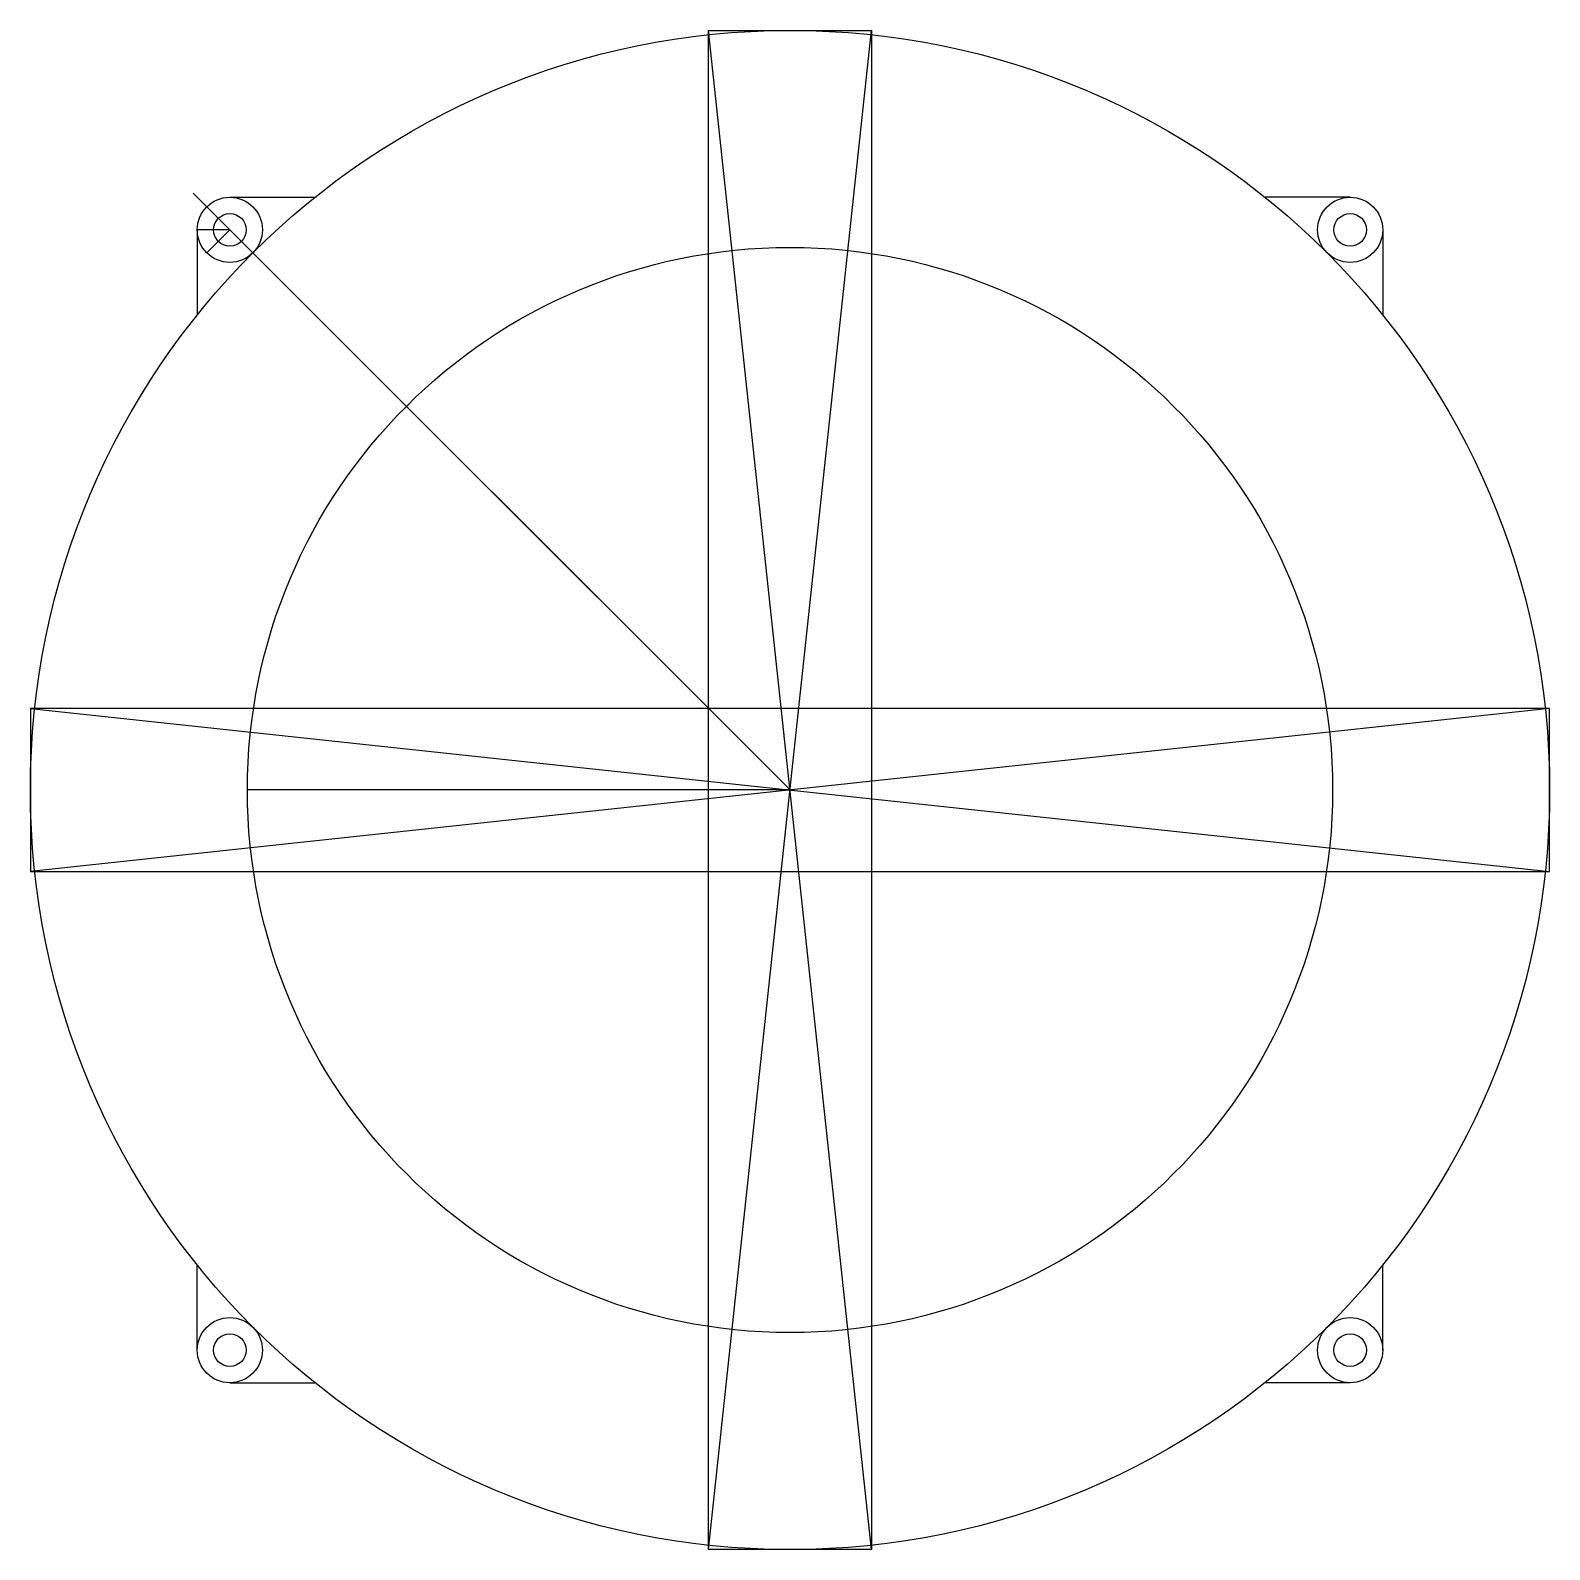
# Model space of a CAD drawing. Header units: millimetres. Extents: x -70 to 70, y -70 to 70.
import ezdxf

# ---------------------------------------------------------------- set-up
doc = ezdxf.new("R2010")
doc.units = ezdxf.units.MM
doc.layers.get('0').update_dxf_attribs({"linetype": 'CONTINUOUS'})

msp = doc.modelspace()

# ---------------------------------------------------------------- linework, layer by layer
for p, q in [((7.5, -70), (-7.5, 70)), ((-7.5, -70), (7.5, 70)), ((0, 0), (-55, 55)), ((-51.62, 54.62), (-43.78, 54.62)), ((51.62, 54.62), (43.78, 54.62)), ((-51.62, 51.62), (-54.62, 51.62)), ((-54.62, 51.62), (-54.62, 43.78)), ((-51.62, 51.62), (-53.74, 49.5)), ((54.62, 51.62), (54.62, 43.78)), ((0, 0), (-35.36, 35.36)), ((70, 7.5), (-70, -7.5)), ((-70, 7.5), (70, -7.5)), ((0, 0), (-50, 0)), ((-54.62, -51.62), (-54.62, -43.78)), ((54.62, -51.62), (54.62, -43.78)), ((-51.62, -54.62), (-43.78, -54.62)), ((51.62, -54.62), (43.78, -54.62))]:
    msp.add_line(p, q)
for points in [[(7.5, -70), (-7.5, -70), (-7.5, 70), (7.5, 70)], [(70, 7.5), (-70, 7.5), (-70, -7.5), (70, -7.5)]]:
    msp.add_lwpolyline(points, close=True)
for centre, radius in [((0, 0), 70), ((-51.62, 51.62), 3), ((51.62, 51.62), 3), ((-51.62, 51.62), 1.5), ((51.62, 51.62), 1.5), ((0, 0), 50), ((-51.62, -51.62), 3), ((51.62, -51.62), 3), ((-51.62, -51.62), 1.5), ((51.62, -51.62), 1.5)]:
    msp.add_circle(centre, radius)

doc.saveas('drawing.dxf')
